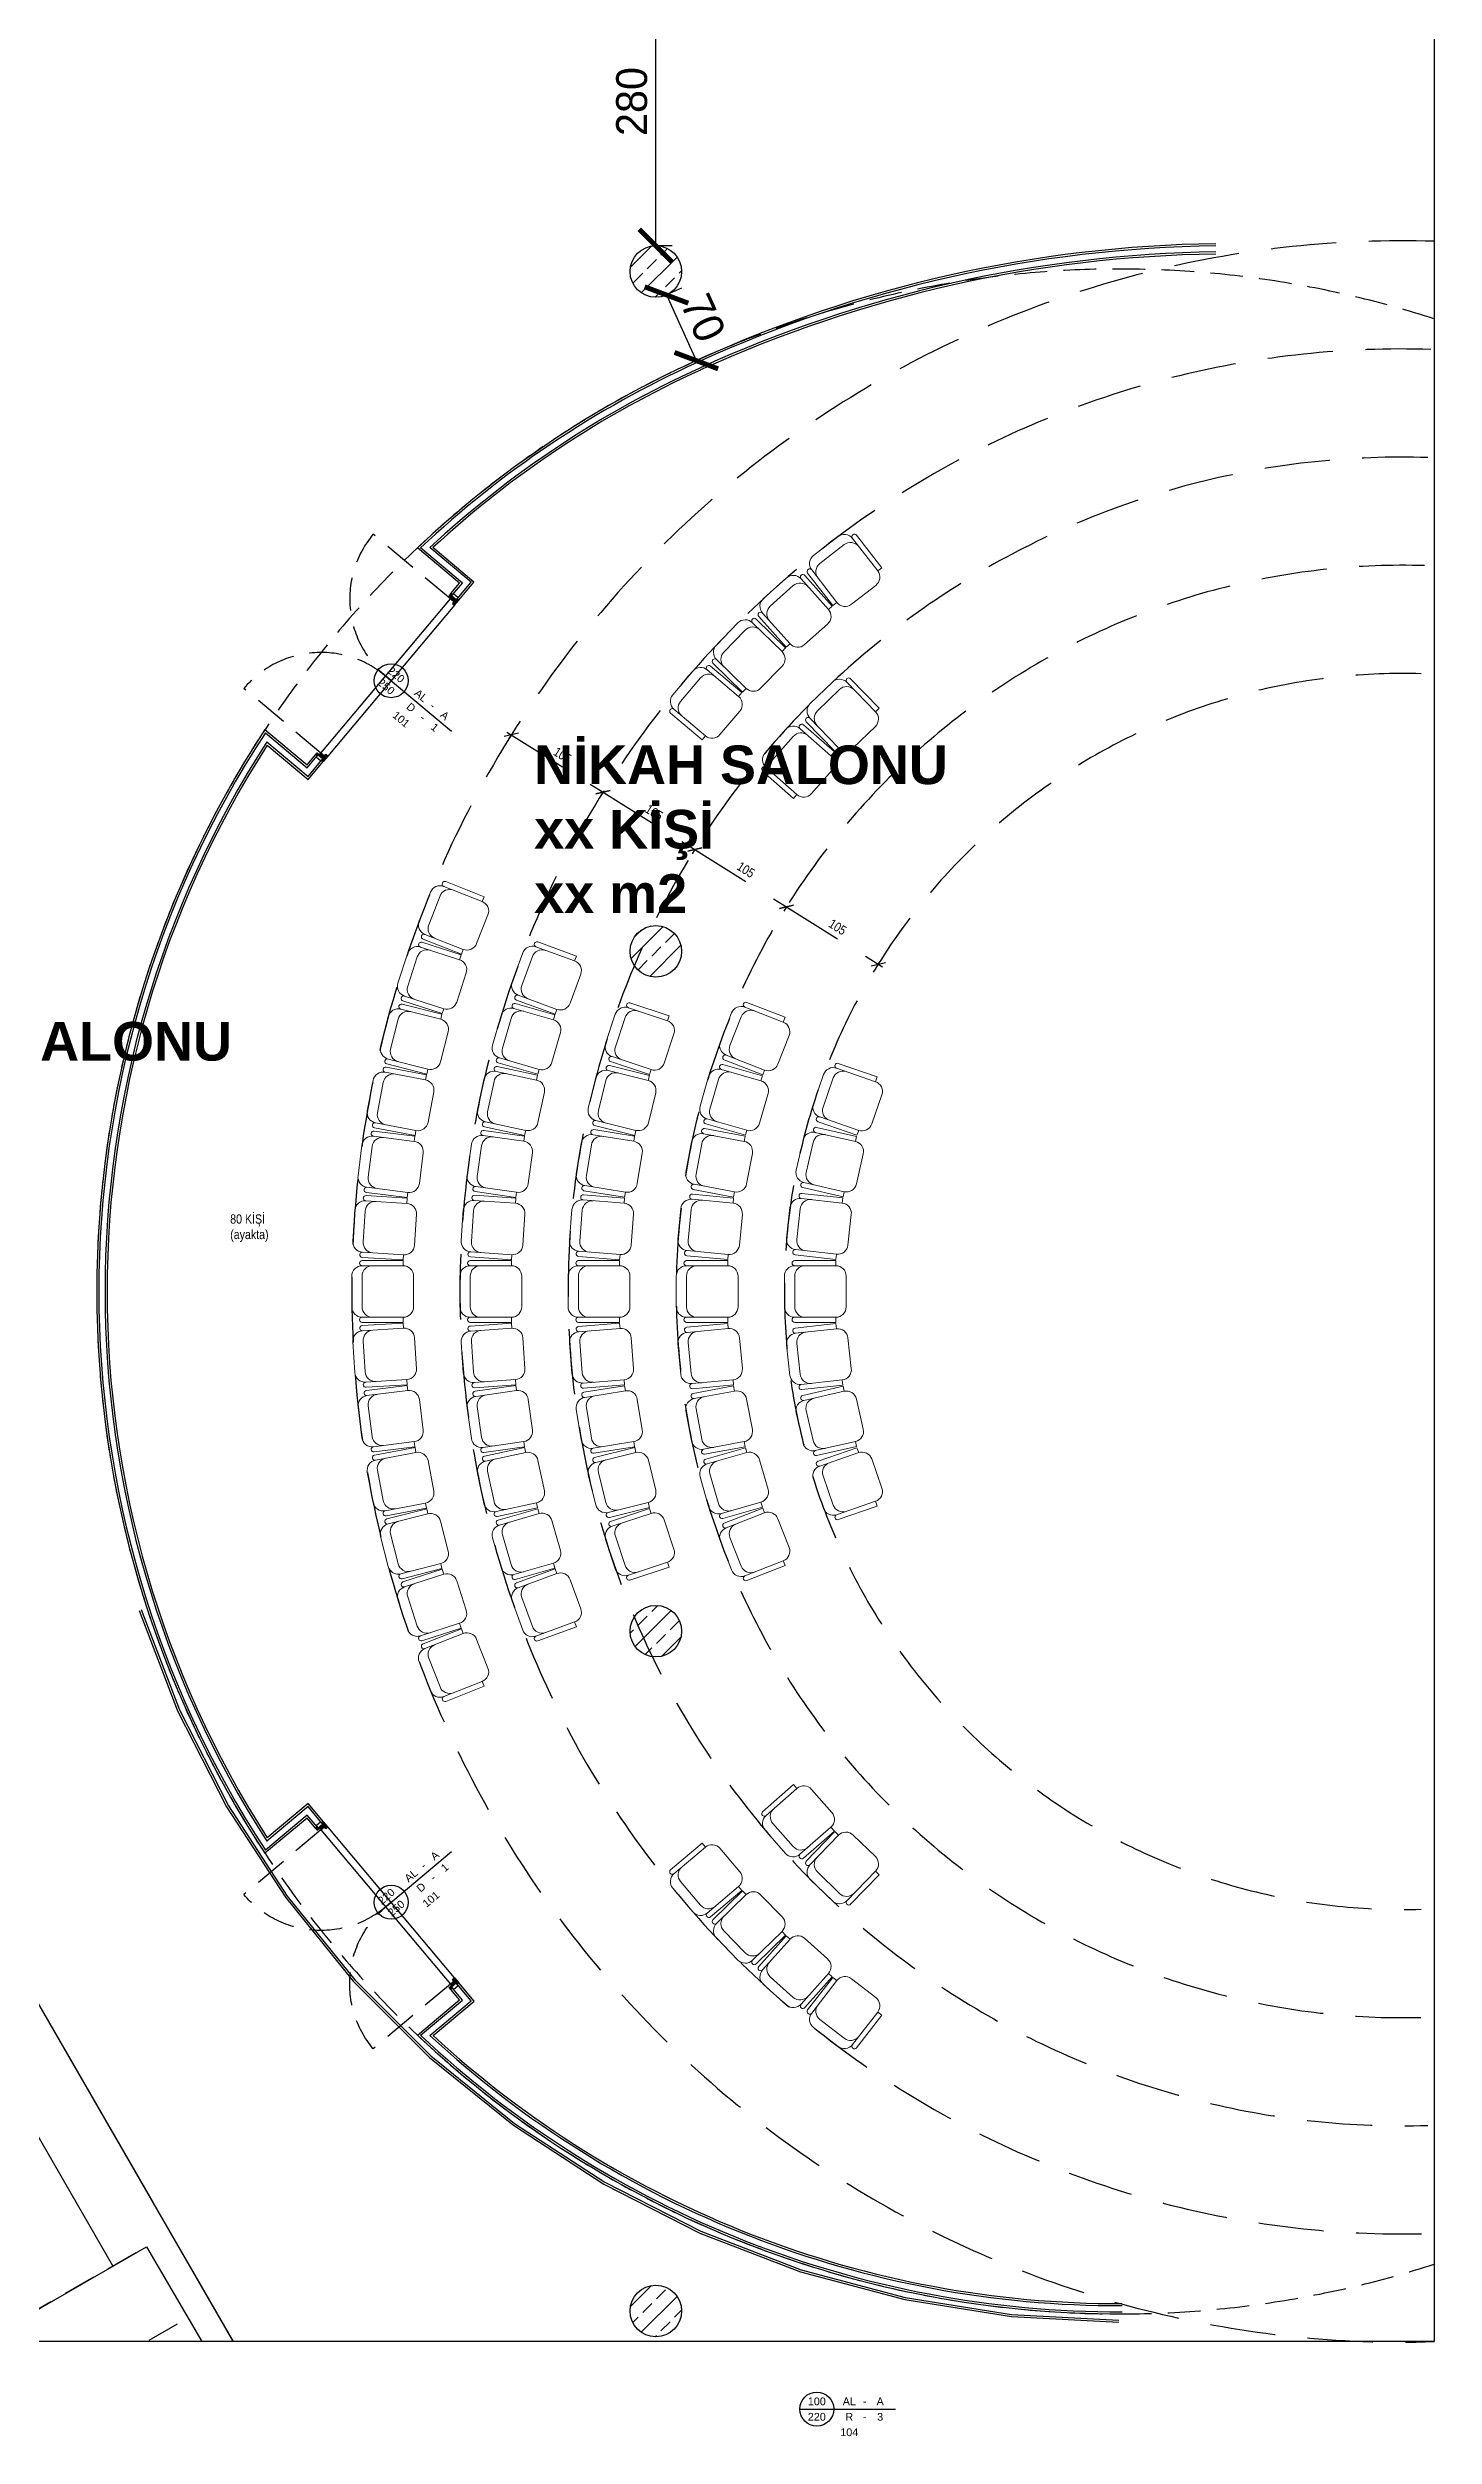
# Model space of a CAD drawing. Header units: millimetres. Extents: x 45 to 25350, y 77 to 5059.
# Drawn here: x 23954 to 25300, y 77 to 2396 of the extents above; entities that cross this region are included whole.
import ezdxf
from ezdxf.enums import TextEntityAlignment as Align

# ---------------------------------------------------------------- set-up
doc = ezdxf.new("R2010")
doc.units = ezdxf.units.MM
doc.header["$LTSCALE"] = 5
for name, pattern in [('CONTINUA', [0]), ('DASHED2', [9.524999999999999, 6.35, -3.175]), ('HIDDEN', [9.524999999999999, 6.35, -3.175])]:
    doc.linetypes.add(name, pattern=pattern)
doc.layers.get('DEFPOINTS').update_dxf_attribs({"linetype": 'CONTINUA'})
for name, color, linetype in [('A-door-tag', 223, 'Continuous'), ('a-fixture', 2, 'Continuous'), ('A-kapi', 3, 'Continuous'), ('A-tefris', 21, 'Continuous'), ('A-yazi', 2, 'Continuous'), ('a_anno_text_p2 @ 1', 2, 'Continuous'), ('a_dim_carsi', 1, 'Continuous'), ('a_p1', 1, 'Continuous'), ('a_p3', 3, 'Continuous'), ('a_p4', 4, 'Continuous'), ('a_p5', 5, 'Continuous'), ('a_p8', 8, 'Continuous'), ('a_p8_d', 8, 'DASHED2'), ('str_SNL_hatch', 1, 'Continuous'), ('str_SNL_wall_sheer', 5, 'Continuous')]:
    doc.layers.add(name, color=color, linetype=linetype)
doc.layers.add('A-door-tag-room', color=7, linetype='Continuous', plot=False)
doc.styles.add('ROMANS', font='micross.ttf')
doc.styles.add('text-100', font='ARIALN.TTF', dxfattribs={"height": 18})
doc.styles.add('text-50', font='ARIALN.TTF', dxfattribs={"height": 9})
doc.dimstyles.new('olcu-50', dxfattribs={"dimtxt": 9, "dimasz": 10, "dimexe": 5, "dimexo": 5, "dimgap": 5, "dimtad": 1, "dimdec": 1, "dimrnd": 0.5, "dimzin": 9, "dimdsep": 46, "dimtxsty": 'text-50', "dimblk": 'OBLIQUE', "dimcen": 0, "dimdle": 5, "dimadec": 0, "dimazin": 0, "dimtfac": 1, "dimtdec": 1, "dimtix": 1, "dimtmove": 1, "dimatfit": 3, "dimldrblk": 'OBLIQUE', "dimfxl": 10, "dimfxlon": 1, "dimtolj": 1, "dimtzin": 1, "dimarcsym": 0})
doc.dimstyles.new('snl-200', dxfattribs={"dimtxt": 50, "dimasz": 32, "dimexe": 0, "dimexo": 16, "dimgap": 8, "dimtad": 1, "dimtoh": 1, "dimdec": 0, "dimzin": 0, "dimdsep": 46, "dimtxsty": 'Standard', "dimblk": 'ARCHTICK', "dimcen": 32, "dimclrd": 256, "dimclre": 256, "dimclrt": 256, "dimadec": 0, "dimazin": 0, "dimtfac": 1, "dimtdec": 0, "dimtix": 1, "dimtmove": 0, "dimatfit": 0, "dimldrblk": 'ARCHTICK', "dimfxl": 1, "dimtolj": 1, "dimtzin": 0, "dimlwd": -1, "dimlwe": -1, "dimarcsym": 0})
pattern_1 = [(45, (0, 0), (-0.1767766952966369, 0.1767766952966369), [])]

# ---------------------------------------------------------------- blocks, each defined once
blk = doc.blocks.new('A$C47794B28')
at = {"layer": 'str_SNL_hatch'}
h = blk.add_hatch(dxfattribs=at)
h.set_pattern_fill('ANSI33', color=256, scale=100, style=0)
h.set_pattern_definition([(45, (-1153.641385440734, -4045.180646853264), (-17.67766952966369, 17.67766952966369), []), (45, (-1135.963715940734, -4045.180646853264), (-17.67766952966369, 17.67766952966369), [12.5, -6.25])])
edge = h.paths.add_edge_path()
edge.add_arc((0, 0), 25, 0, 360)
at = {"layer": 'str_SNL_wall_sheer'}
blk.add_circle((0, 0), 25, dxfattribs=at)
blk = doc.blocks.new('_ArchTick')
at = {"const_width": 0.15}
blk.add_lwpolyline([(-0.5, -0.5), (0.5, 0.5)], dxfattribs=at)
blk = doc.blocks.new('*D56')
at = {"layer": 'a_dim_carsi'}
for p, q in [((24560.75812785319, 2484.065922126215), (24544.77902833584, 2484.065922126215)), ((24544.77902833584, 2204.064368757526), (24544.77902833584, 2484.065922126215)), ((24560.50314044529, 2204.064368757526), (24544.77902833584, 2204.064368757526))]:
    blk.add_line(p, q, dxfattribs=at)
at = {"layer": 'DEFPOINTS', "color": 0}
for p in [(24544.75812785319, 2484.065922126215), (24544.77902833584, 2484.065922126215), (24544.50314044529, 2204.064368757526)]:
    blk.add_point(p, dxfattribs=at)
at = {"layer": 'a_dim_carsi', "xscale": 32, "yscale": 32, "zscale": 32}
for p, rotation in [((24544.77902833584, 2484.065922126215), 90), ((24544.77902833584, 2204.064368757526), 270)]:
    blk.add_blockref('_ArchTick', p, dxfattribs=dict(at, rotation=rotation))
at = {"layer": 'a_dim_carsi', "insert": (24521.46377409855, 2344.065145441874), "char_height": 30, "attachment_point": 5, "rotation": 90}
blk.add_mtext('\\A1;280', dxfattribs=at)
blk = doc.blocks.new('koltuk')
at = {"color": 0, "linetype": 'Continuous', "lineweight": 13}
for p, q in [((50.00000000000364, 29.99999999999272), (10.00000000000728, 29.99999999999636)), ((10.00000000000364, 24.99999999999636), (50.00000000000364, 24.99999999999272)), ((50.00000000000364, 24.99999999999272), (50.00000000000364, 29.99999999999272)), ((0, -15), (0, 15)), ((10.00000000000364, 14.99999999999636), (10, -15.00000000000364)), ((60.00000000000364, 14.99999999999272), (60, -15.00000000000728)), ((49.99999999999636, -25.00000000000728), (10, -25.00000000000364)), ((49.99999999999636, -30.00000000000728), (9.999999999996362, -30.00000000000364)), ((49.99999999999636, -25.00000000000728), (49.99999999999636, -30.00000000000728))]:
    blk.add_line(p, q, dxfattribs=at)
for centre, radius, start, end in [((10.00000000000364, 14.99999999999636), 9.999999999999906, 89.99995699990708, 180.0000430000929), ((10.00000000000364, 27.49999999999636), 2.5, 90, 270), ((20, 14.99999999999636), 9.999999999999906, 89.99995699990708, 180.0000430000929), ((50, 14.99999999999272), 9.999999999999906, 359.9999570001156, 90.00004299988447), ((10, -15.00010000000475), 10.00000000000282, 179.9999570001155, 270.0000429998844), ((20, -15.00010000000475), 9.999999999999906, 179.9999570001155, 270.0000429998844), ((50, -15.00010000000839), 9.999999999999906, 269.9999569999071, 4.300009291498858e-05), ((10, -27.50000000000364), 2.5, 90, 270)]:
    blk.add_arc(centre, radius, start, end, dxfattribs=at)
blk = doc.blocks.new('A$C2D4A60B7')
at = {"layer": 'A-kapi', "ltscale": 0.5}
h = blk.add_hatch(dxfattribs=at)
h.set_pattern_fill('ANSI31', color=8, scale=2)
h.set_pattern_definition(pattern_1)
h.paths.add_polyline_path([(5.999999999992724, 2.000000000003638), (3.999999999996362, 2.000000000003638), (3.999999999996362, 5.000000000003638), (1.499999999996362, 5.000000000003638), (1.499999999996362, 3.000000000003638), (2.999999999996362, 3.000000000007276), (3.000000000010914, -2.999999999996362), (1.500000000014552, -3), (1.500000000014552, -4.800000000006547), (7.999999999996362, -4.799999999995634), (7.999999999996362, -2.499999999996362), (5.999999999996362, -2.499999999996362)])
h = blk.add_hatch(dxfattribs=at)
h.set_pattern_fill('ANSI31', color=8, scale=2)
h.set_pattern_definition(pattern_1)
h.paths.add_polyline_path([(199.3999999074258, -2.499999999854481), (199.3999999074258, -4.999999999853753), (205.8999999074076, -4.999999999864666), (205.8999999074076, -2.999999999858119), (204.3999999074113, -2.999999999854481), (204.3999999074258, 3.000000000149157), (205.8999999074258, 3.000000000145519), (205.8999999074258, 5.000000000145519), (203.3999999074258, 5.000000000145519), (203.3999999074258, 2.000000000145519), (201.3999999074258, 2.000000000145519), (201.3999999074258, -2.499999999854481)])
at = {"layer": 'A-kapi', "color": 8, "linetype": 'HIDDEN'}
for p, q in [((5.999999999996362, 2), (5.999999999923512, 99.69999995371472)), ((201.3999999074222, 2), (201.399999907495, 99.69999995371472))]:
    blk.add_line(p, q, dxfattribs=at)
at = {"layer": 'A-kapi', "ltscale": 0.5}
blk.add_line((103.6999999537074, -4.999999999922874), (103.6999999537111, 2.00000000007276), dxfattribs=at)
for points in [[(7.275957614183426e-12, -3), (-7.275957614183426e-12, 3), (2.999999999996362, 3.000000000007276), (3.000000000010914, -3)], [(204.3999999074222, -3), (204.3999999074185, 3), (207.3999999074185, 3), (207.3999999074258, -3)]]:
    blk.add_lwpolyline(points, close=True, dxfattribs=at)
for points in [[(1.499999999996362, 3.000000000003638), (1.499999999996362, 5.000000000003638), (3.999999999996362, 5.000000000003638), (3.999999999996362, 2.000000000003638), (5.999999999996362, 2.000000000003638), (5.999999999996362, -2.499999999996362), (7.999999999996362, -2.499999999996362), (7.999999999996362, -4.999999999995634), (1.500000000014552, -5.000000000006548), (1.500000000014552, -3), (3.000000000010914, -2.999999999996362), (2.999999999996362, 3.000000000007276), (2.999999999996362, 3.000000000007276), (1.499999999996362, 3.000000000003638)], [(5.999999999996362, 2.000000000003638), (201.3999999074258, 2.000000000145519), (201.3999999074258, -2.499999999854481), (199.3999999074258, -2.499999999854481), (199.3999999074222, -4.999999999853753), (7.999999999996362, -4.999999999995634), (7.999999999996362, -2.499999999996362), (5.999999999996362, -2.499999999996362), (5.999999999992724, 2.000000000003638)], [(205.8999999074258, 3.000000000145519), (205.8999999074258, 5.000000000145519), (203.3999999074258, 5.000000000145519), (203.3999999074258, 2.000000000145519), (201.3999999074258, 2.000000000145519), (201.3999999074258, -2.499999999854481), (199.3999999074258, -2.499999999854481), (199.3999999074258, -4.999999999853753), (205.8999999074076, -4.999999999864666), (205.8999999074076, -2.999999999858119), (204.3999999074113, -2.999999999854481), (204.3999999074258, 3.000000000149157), (204.3999999074258, 3.000000000149157), (205.8999999074258, 3.000000000145519)]]:
    blk.add_lwpolyline(points, dxfattribs=at)
at = {"layer": 'A-kapi', "color": 8, "linetype": 'HIDDEN'}
for centre, start, end in [((5.999999999996362, 2), 0, 90), ((201.3999999074222, 2), 90, 180)]:
    blk.add_arc(centre, 97.69999995371472, start, end, dxfattribs=at)
blk = doc.blocks.new('doortag')
at = {"layer": 'A-door-tag'}
blk.add_line((-66, 0), (120, 0), dxfattribs=at)
at = {"layer": 'A-door-tag', "color": 8}
blk.add_circle((-33, 0), 33, dxfattribs=at)
at = {"layer": 'A-door-tag', "style": 'ROMANS'}
for p in [(60, 15), (60, -15)]:
    blk.add_text('-', height=15, dxfattribs=at).set_placement(p, align=Align.MIDDLE_CENTER)
for tag, p in [('EN', (-33, 15)), ('KASA', (30, 15)), ('KNT', (90, 15)), ('YUKS', (-33, -15)), ('YON', (30, -15)), ('AKS', (90, -15))]:
    blk.add_attdef(tag, text='', height=15, dxfattribs=at).set_placement(p, align=Align.MIDDLE_CENTER)
at = {"layer": 'A-door-tag-room', "style": 'ROMANS'}
blk.add_attdef('MAHAL', text='', height=15, dxfattribs=at).set_placement((30, -45), align=Align.MIDDLE_CENTER)
blk = doc.blocks.new('_Oblique')
at = {"color": 0, "linetype": 'ByBlock', "lineweight": -2}
blk.add_line((-0.5, -0.5), (0.5, 0.5), dxfattribs=at)
blk = doc.blocks.new('*D57')
at = {"layer": 'A-tefris', "color": 0, "linetype": 'HIDDEN', "lineweight": -2, "ltscale": 2}
for p, q in [((24667.40204632087, 1564.969752895413), (24764.93759407193, 1504.04507050066)), ((24671.64272231004, 1562.320853660859), (24668.99382307549, 1558.080177671683)), ((24760.69691808275, 1506.693969735214), (24758.0480188482, 1502.453293746038))]:
    blk.add_line(p, q, dxfattribs=at)
at = {"layer": 'DEFPOINTS', "color": 0, "linetype": 'HIDDEN', "ltscale": 2}
for p in [(24671.64272231009, 1562.320853660931), (24760.6969180828, 1506.693969735287), (24760.69691808275, 1506.693969735214)]:
    blk.add_point(p, dxfattribs=at)
at = {"layer": 'A-tefris', "color": 0, "linetype": 'HIDDEN', "lineweight": -2, "ltscale": 2, "xscale": 10, "yscale": 10, "zscale": 10}
for p, rotation in [((24671.64272231004, 1562.320853660859), 148.009418821859), ((24760.69691808275, 1506.693969735214), 328.009418821859)]:
    blk.add_blockref('_Oblique', p, dxfattribs=dict(at, rotation=rotation))
at = {"layer": 'A-tefris', "color": 0, "linetype": 'HIDDEN', "ltscale": 2, "insert": (24721.2531409444, 1542.645401984768), "char_height": 9, "attachment_point": 5, "rotation": 328.0094188218589, "style": 'text-50'}
blk.add_mtext('\\A1;105', dxfattribs=at)
blk = doc.blocks.new('*D58')
at = {"layer": 'A-tefris', "color": 0, "linetype": 'HIDDEN', "lineweight": -2, "ltscale": 2}
for p, q in [((24578.34784060141, 1620.596620897078), (24675.88338835248, 1559.671938502332)), ((24582.58851659059, 1617.947721662524), (24579.93961735603, 1613.707045673347)), ((24671.6427123633, 1562.320837736886), (24668.99381312875, 1558.08016174771))]:
    blk.add_line(p, q, dxfattribs=at)
at = {"layer": 'DEFPOINTS', "color": 0, "linetype": 'HIDDEN', "ltscale": 2}
for p in [(24582.58851659063, 1617.947721662596), (24671.64271236335, 1562.320837736959), (24671.6427123633, 1562.320837736886)]:
    blk.add_point(p, dxfattribs=at)
at = {"layer": 'A-tefris', "color": 0, "linetype": 'HIDDEN', "lineweight": -2, "ltscale": 2, "xscale": 10, "yscale": 10, "zscale": 10}
for p, rotation in [((24582.58851659059, 1617.947721662524), 148.0094188218623), ((24671.6427123633, 1562.320837736886), 328.0094188218623)]:
    blk.add_blockref('_Oblique', p, dxfattribs=dict(at, rotation=rotation))
at = {"layer": 'A-tefris', "color": 0, "linetype": 'HIDDEN', "ltscale": 2, "insert": (24632.19893522495, 1598.27226998644), "char_height": 9, "attachment_point": 5, "rotation": 328.00941882186225, "style": 'text-50'}
blk.add_mtext('\\A1;105', dxfattribs=at)
blk = doc.blocks.new('*D59')
at = {"layer": 'A-tefris', "color": 0, "linetype": 'HIDDEN', "lineweight": -2, "ltscale": 2}
for p, q in [((24489.29366827492, 1676.223542358246), (24586.82921602599, 1615.298859963493)), ((24493.5343442641, 1673.574643123692), (24490.88544502954, 1669.333967134516)), ((24582.58854003681, 1617.947759198047), (24579.93964080226, 1613.707083208871))]:
    blk.add_line(p, q, dxfattribs=at)
at = {"layer": 'DEFPOINTS', "color": 0, "linetype": 'HIDDEN', "ltscale": 2}
for p in [(24493.53434426415, 1673.574643123765), (24582.58854003686, 1617.94775919812), (24582.58854003681, 1617.947759198047)]:
    blk.add_point(p, dxfattribs=at)
at = {"layer": 'A-tefris', "color": 0, "linetype": 'HIDDEN', "lineweight": -2, "ltscale": 2, "xscale": 10, "yscale": 10, "zscale": 10}
for p, rotation in [((24493.5343442641, 1673.574643123692), 148.009418821859), ((24582.58854003681, 1617.947759198047), 328.009418821859)]:
    blk.add_blockref('_Oblique', p, dxfattribs=dict(at, rotation=rotation))
at = {"layer": 'A-tefris', "color": 0, "linetype": 'HIDDEN', "ltscale": 2, "insert": (24543.14476289846, 1653.899191447602), "char_height": 9, "attachment_point": 5, "rotation": 328.0094188218589, "style": 'text-50'}
blk.add_mtext('\\A1;105', dxfattribs=at)
blk = doc.blocks.new('*D60')
at = {"layer": 'A-tefris', "color": 0, "linetype": 'HIDDEN', "lineweight": -2, "ltscale": 2}
for p, q in [((24400.23943910922, 1731.85037282436), (24497.77498686028, 1670.925690429615)), ((24404.48011509839, 1729.201473589806), (24401.83121586384, 1724.96079760063)), ((24493.53431087111, 1673.574589664169), (24490.88541163655, 1669.333913674992))]:
    blk.add_line(p, q, dxfattribs=at)
at = {"layer": 'DEFPOINTS', "color": 0, "linetype": 'HIDDEN', "ltscale": 2}
for p in [(24404.48011509844, 1729.201473589879), (24493.53431087115, 1673.574589664241), (24493.53431087111, 1673.574589664169)]:
    blk.add_point(p, dxfattribs=at)
at = {"layer": 'A-tefris', "color": 0, "linetype": 'HIDDEN', "lineweight": -2, "ltscale": 2, "xscale": 10, "yscale": 10, "zscale": 10}
for p, rotation in [((24404.48011509839, 1729.201473589806), 148.0094188218623), ((24493.53431087111, 1673.574589664169), 328.0094188218623)]:
    blk.add_blockref('_Oblique', p, dxfattribs=dict(at, rotation=rotation))
at = {"layer": 'A-tefris', "color": 0, "linetype": 'HIDDEN', "ltscale": 2, "insert": (24454.09053373276, 1709.52602191372), "char_height": 9, "attachment_point": 5, "rotation": 328.00941882186225, "style": 'text-50'}
blk.add_mtext('\\A1;105', dxfattribs=at)
blk = doc.blocks.new('*D61')
at = {"layer": 'a_dim_carsi'}
for p, q in [((24569.68503408074, 2162.881671872242), (24555.11755871488, 2156.264371707905)), ((24555.11755871488, 2156.264371707905), (24584.06824693385, 2092.531666982248)), ((24598.63572229972, 2099.148967146585), (24584.06824693385, 2092.531666982248))]:
    blk.add_line(p, q, dxfattribs=at)
at = {"layer": 'DEFPOINTS', "color": 0}
for p in [(24555.11755871488, 2156.264371707905), (24584.06824693385, 2092.531666982248), (24584.06824693385, 2092.531666982248)]:
    blk.add_point(p, dxfattribs=at)
at = {"layer": 'a_dim_carsi', "xscale": 32, "yscale": 32, "zscale": 32}
for p, rotation in [((24555.11755871488, 2156.264371707905), 114.4300034137062), ((24584.06824693385, 2092.531666982248), 294.4300034137062)]:
    blk.add_blockref('_ArchTick', p, dxfattribs=dict(at, rotation=rotation))
at = {"layer": 'a_dim_carsi', "insert": (24590.82067730878, 2134.040771576073), "char_height": 30, "attachment_point": 5, "rotation": 294.43000341370623}
blk.add_mtext('\\A1;70', dxfattribs=at)

msp = doc.modelspace()

# ---------------------------------------------------------------- linework, layer by layer
at = {"ltscale": 0.5}
msp.add_lwpolyline([(19427.59985320326, 5058.130101107387), (25300.48712769375, 5058.130101107387), (25300.48712769375, 169.2944887084452), (19427.59985320326, 169.2944887084452)], close=True, dxfattribs=at)
at = {"layer": 'a-fixture'}
msp.add_line((24079.13334822991, 187.9122350563887), (24079.12907183357, 187.9196419910625), dxfattribs=at)
at = {"layer": 'A-tefris', "color": 252, "linetype": 'HIDDEN', "ltscale": 2}
for radius in [1020, 915, 810, 705, 600]:
    msp.add_arc((25269.57803678376, 1188.826061588421), radius, 88.26349842317738, 271.7365015759885, dxfattribs=at)
at = {"layer": 'a_p1', "ltscale": 0.5}
for p, q in [((24368.19414830221, 1877.600462434253), (24328.34724545383, 1911.035983917955)), ((24353.53859080139, 1860.134649131109), (24368.19414830221, 1877.600462434253)), ((24167.54145198701, 1719.355162237076), (24207.36868842738, 1685.936142829149)), ((24207.36868842738, 1685.936142829149), (24222.15280345015, 1703.555165020866)), ((24207.36868842757, 691.7159803478428), (24167.54145198702, 658.2969609397626)), ((24222.15280345016, 674.0969581563552), (24207.36868842757, 691.7159803478428)), ((24368.32270582478, 499.8984518543914), (24353.5385908018, 517.5174740463592)), ((24328.49546938391, 466.4794324460456), (24368.32270582478, 499.8984518543914))]:
    msp.add_line(p, q, dxfattribs=at)
for points in [[(24043.1159194319, 879.2370451936661), (24080.49865152091, 781.8516986202087), (24128.04647878548, 688.5338333168186), (24185.08820713287, 600.6972743592344), (24250.99887545056, 519.3043774683977), (24325.05635266375, 445.24690025521), (24406.44924955456, 379.3362319375412), (24494.28580851215, 322.2945035901432), (24587.60367381555, 274.7466763255691), (24685.38043540448, 237.2136940893472), (24786.54483061789, 210.1067760891312), (24889.98848117179, 193.7229113910219), (24994.15934913381, 188.2635475351492)], [(24044.98308028489, 879.9537810927579), (24082.3282498371, 782.6662882731655), (24129.78090656604, 689.5352056628146), (24186.70846162409, 601.8744581532958), (24252.48720480517, 520.6444752385362), (24326.39645043388, 446.7352296098218), (24407.62643334863, 380.956486428757), (24495.28718085814, 324.028931370711), (24588.41826346851, 276.576274641757), (24685.9993175497, 239.1184174791454), (24786.96122465308, 212.0657560044895), (24890.19782499677, 195.7146848380473), (24994.2640210463, 190.2608066046562)]]:
    msp.add_lwpolyline(points, dxfattribs=at)
for centre, radius, start, end in [((25105.92669712151, 950.8502863949363), 1245.297819966248, 90.79899575415999, 114.564969640632), ((24994.57803678376, 1188.826061588421), 982.5734777752391, 114.4300034137888, 132.6912001303033), ((24994.57803678376, 1188.826061588421), 982.5734777752391, 147.3205579547652, 212.6794420452348), ((24994.57803678376, 1188.826061588421), 982.5734777752391, 227.3205579493865, 270.1616713318446)]:
    msp.add_arc(centre, radius, start, end, dxfattribs=at)
at = {"layer": 'a_p3', "ltscale": 0.5}
for p, q in [((24354.10582777418, 1876.367894099924), (24313.26382633042, 1910.638402447996)), ((24345.87814637019, 1866.562525227957), (24354.10582777418, 1876.367894099924)), ((24165.3120056032, 1734.279962768789), (24206.13612009306, 1700.024463357208)), ((24206.13612009306, 1700.024463357208), (24214.49235901896, 1709.983041117732)), ((24206.13612009326, 677.6276598197949), (24165.31200560321, 643.3721604080495)), ((24214.49235901897, 667.6690820594888), (24206.13612009324, 677.6276598198021)), ((24354.23438529672, 501.1310201887247), (24345.87814637061, 511.0895979494965)), ((24313.41027080719, 466.8755207774013), (24354.23438529673, 501.1310201887247))]:
    msp.add_line(p, q, dxfattribs=at)
for centre, radius, start, end in [((25105.92669712151, 950.8502863949363), 1255.297819966248, 90.79899575415999, 114.564969640632), ((24994.57803678376, 1188.826061588421), 992.5734777752391, 114.4300034137888, 133.3467436105958), ((24994.57803678376, 1188.826061588421), 992.5734777752391, 146.6648797028609, 213.3351202971391), ((24994.57803678376, 1188.826061588421), 992.5734777752391, 226.6648796973456, 270.1616713318446)]:
    msp.add_arc(centre, radius, start, end, dxfattribs=at)
at = {"layer": 'a_p4'}
msp.add_lwpolyline([(24134.46435693485, 169.2944887084452), (23809.39233878288, 732.3310638720579), (23771.02555725716, 710.1435930751907), (23315.10507070772, 1499.82103999034)], dxfattribs=at)
at = {"layer": 'a_p5'}
for p, q in [((23809.38660429012, 732.2513443306818), (24056.75107763775, 304.3163436790239)), ((24134.61965183985, 169.2944887084452), (24056.75107763776, 304.3163436790167))]:
    msp.add_line(p, q, dxfattribs=at)
for points in [[(24017.73097628196, 242.7476208473383), (23753.69931468871, 700.0638735338182), (23771.0198227644, 710.0638735338182)], [(23890.65141733455, 169.2944887084452), (24050.13738707581, 261.4788187984816), (24103.93379218007, 169.2944887084452)]]:
    msp.add_lwpolyline(points, dxfattribs=at)
at = {"layer": 'a_p8', "ltscale": 0.5}
for p, q in [((24356.92349187978, 1876.614407766793), (24316.27255605672, 1910.724593022999)), ((24365.3764841966, 1877.353948767388), (24325.32255232937, 1910.963188224458)), ((24347.41023525643, 1865.276950008589), (24356.92349187978, 1876.614407766793)), ((24352.00650191515, 1861.420224350477), (24365.3764841966, 1877.353948767388)), ((24165.74993731812, 1731.301679849658), (24206.38263375992, 1697.206799251595)), ((24167.08754991019, 1722.346845880999), (24207.12217476051, 1688.753806934758)), ((24206.38263375992, 1697.206799251595), (24216.02444790519, 1708.697465898357)), ((24207.12217476051, 1688.753806934758), (24220.62071456391, 1704.840740240237)), ((24206.38263376012, 680.4453239254001), (24165.74993731812, 646.3504433271812)), ((24207.12217476071, 688.8983162422339), (24167.08754991019, 655.3052772958365)), ((24216.02444790521, 668.9546572788643), (24206.38263376012, 680.4453239254001)), ((24220.62071456392, 672.8113829369834), (24207.12217476071, 688.8983162422339)), ((24357.05204940233, 500.8845065218522), (24347.41023525685, 512.3751731688683)), ((24365.50504171916, 500.1449655212566), (24352.00650191556, 516.2318988269838)), ((24316.41935296069, 466.7896259239208), (24357.05204940233, 500.8845065218522)), ((24325.4704168685, 466.5519265747355), (24365.50504171917, 500.1449655212566))]:
    msp.add_line(p, q, dxfattribs=at)
for centre, radius, start, end in [((25105.92669712151, 950.8502863949363), 1253.297819966248, 90.79899575415999, 114.564969640632), ((25105.92669712151, 950.8502863949363), 1247.297819966248, 90.79899575415999, 114.564969640632), ((24994.57803678376, 1188.826061588421), 990.5734777752391, 114.4300034137888, 133.2167660751023), ((24994.57803678376, 1188.826061588421), 984.5734777752391, 114.4300034137888, 132.8234487670287), ((24994.57803678376, 1188.826061588421), 990.5734777752391, 146.7948838220763, 213.2051161779237), ((24994.57803678376, 1188.826061588421), 984.5734777752391, 147.1882819888379, 212.8117180111621), ((24994.57803678376, 1188.826061588421), 990.5734777752391, 226.794883816591, 270.1616713318446), ((24994.57803678376, 1188.826061588421), 984.5734777752391, 227.1882819832747, 270.1616713318446)]:
    msp.add_arc(centre, radius, start, end, dxfattribs=at)
at = {"layer": 'a_p8_d'}
for p, q in [((24040.03203599056, 255.6378346565546), (23797.23806727773, 115.3007291920187)), ((24080.12913683869, 186.1876287142297), (24050.90270743181, 169.2944887084452))]:
    msp.add_line(p, q, dxfattribs=at)
msp.add_arc((24994.57803678376, 1188.826061588421), 992.5734777752391, 72.04933712224499, 287.950662877755, dxfattribs=at)

# ---------------------------------------------------------------- block references
at = {"layer": 'A-door-tag', "xscale": 0.4999999999989247, "yscale": 0.5, "zscale": 0.5}
for p, rotation in [((24300.52506881487, 1771.205650968157), 319.9999999999436), ((24300.52506881498, 606.4464722091873), 40.00000000005639)]:
    msp.add_blockref('doortag', p, dxfattribs=dict(at, rotation=rotation)).add_auto_attribs({'AKS': '1', 'MAHAL': '101', 'YON': 'D', 'KNT': 'A', 'KASA': 'AL', 'YUKS': '250', 'EN': '220'})
at = {"layer": 'A-door-tag', "xscale": 0.5, "yscale": 0.5, "zscale": 0.5}
msp.add_blockref('doortag', (24717.57799703664, 103.8260610461077), dxfattribs=at).add_auto_attribs({'AKS': '3', 'MAHAL': '104', 'YON': 'R', 'KNT': 'A', 'KASA': 'AL', 'YUKS': '220', 'EN': '100'})
at = {"layer": 'A-kapi', "ltscale": 3, "rotation": 49.99999999981162}
msp.add_blockref('A$C2D4A60B7', (24217.35839981054, 1705.620036412496), dxfattribs=at)
at = {"layer": 'A-kapi', "ltscale": 3, "xscale": -1, "rotation": 130.0000000001884}
msp.add_blockref('A$C2D4A60B7', (24217.35839982003, 672.0320867726043), dxfattribs=at)
at = {"layer": 'A-tefris'}
for p, rotation in [((24709.78525590678, 1912.605753537995), 307.7194347946362), ((24660.40334974568, 1871.564079185621), 311.7410167334984), ((24660.71802882809, 1723.04464111619), 318.7360300328602), ((24320.48307684012, 1562.481995583432), 338.5105840881498), ((24298.99468791854, 1502.462734995228), 342.0921534068006), ((24410.35021400299, 1503.3933017128), 339.8920903055504), ((24251.57022428376, 1252.544926055431), 356.4184306813419), ((24356.83103770712, 1252.997049399026), 355.9784180610784), ((24462.17003678376, 1253.574200835807), 355.415114448084), ((24567.62833424185, 1254.336481380371), 354.6682364703102), ((24673.28174048747, 1255.389768090776), 353.6305229266302), ((24257.53900480134, 1061.637234468741), 7.163138637315249), ((24363.57894536648, 1060.800101912108), 8.043163877652917), ((24469.92944798377, 1059.74417118483), 9.169771103881287), ((24576.75283139743, 1058.372105031391), 10.66352705943146), ((24684.34712686154, 1056.520422738089), 12.73895414695157), ((24267.46106278758, 998.6641031719994), 10.7447079559773), ((24374.78852906849, 997.5756056865359), 12.06474581654329), ((24482.80661015207, 996.2365441271979), 13.75465665579262), ((24591.87257100089, 994.5574288963182), 15.99529058912614), ((24702.6375861976, 992.4118933388747), 19.10843122043866), ((24281.29764020348, 936.433792025324), 14.32627727456503), ((24390.40458618494, 935.2929399609422), 16.08632775552934), ((24500.7191094508, 933.9614899813243), 18.33954220760686), ((24612.8567170146, 932.4238225952652), 21.32705411878266), ((24570.86776041085, 598.0393406042642), 40.21581938874652), ((24705.36966353969, 607.6471635184791), 45.84885551902433), ((24614.02138048597, 550.4919246475258), 44.23740132759643)]:
    msp.add_blockref('koltuk', p, dxfattribs=dict(at, rotation=rotation))
at = {"layer": 'A-tefris', "xscale": -1}
for p, rotation in [((24614.02138048597, 1827.160198529317), 135.7625986724035), ((24570.86776041085, 1779.612782572578), 139.7841806112535), ((24705.36966353969, 1770.004959658371), 134.1511444809757), ((24281.29764020348, 1441.218331151518), 165.6737227254342), ((24390.40458618494, 1442.3591832159), 163.9136722444707), ((24500.7191094508, 1443.690633195525), 161.6604577923931), ((24612.8567170146, 1445.228300581585), 158.6729458812173), ((24267.46106278758, 1378.988020004843), 169.2552920440226), ((24374.78852906849, 1380.076517490307), 167.9352541834567), ((24482.80661015207, 1381.415579049645), 166.2453433442073), ((24591.87257100089, 1383.094694280524), 164.0047094108739), ((24702.6375861976, 1385.240229837975), 160.8915687795613), ((24257.53900480134, 1316.014888708102), 172.8368613626847), ((24363.57894536648, 1316.852021264735), 171.956836122347), ((24469.92944798377, 1317.907951992013), 170.8302288961188), ((24576.75283139743, 1319.280018145459), 169.3364729405686), ((24684.34712686154, 1321.13170043876), 167.2610458530484), ((24251.57022428376, 1125.107197121419), 183.581569318658), ((24356.83103770712, 1124.655073777824), 184.0215819389216), ((24462.17003678376, 1124.077922341043), 184.584885551916), ((24567.62833424185, 1123.315641796471), 185.3317635296898), ((24673.28174048747, 1122.262355086074), 186.3694770733698), ((24298.99468791854, 875.1893881816143), 197.9078465931993), ((24410.35021400299, 874.2588214640421), 200.1079096944489), ((24320.48307684012, 815.1701275934104), 201.4894159118501), ((24660.71802882809, 654.607482060652), 221.2639699671398), ((24660.40334974568, 506.0880439912219), 228.2589832665014), ((24709.78525590678, 465.0463696388472), 232.2805652053637)]:
    msp.add_blockref('koltuk', p, dxfattribs=dict(at, rotation=rotation))
at = {"layer": 'A-tefris'}
for p in [(24249.57803678376, 1188.826061588429), (24354.57803678376, 1188.826061588429), (24459.57803678376, 1188.826061588429), (24564.57803678376, 1188.826061588429), (24669.57803678376, 1188.826061588421)]:
    msp.add_blockref('koltuk', p, dxfattribs=at)
at = {"layer": 'a_p5', "ltscale": 2}
for p in [(24544.7780272081, 2179.026051967068), (24544.77802720811, 1519.026051965455), (24544.77802720149, 859.0260519686819), (24544.78089444005, 199.0658143095682)]:
    msp.add_blockref('A$C47794B28', p, dxfattribs=at)

# ---------------------------------------------------------------- texts
at = {"layer": 'A-yazi', "style": 'text-100'}
for s, p in [('80 KİŞİ', (24131.55163026857, 1254.708494875719)), ('(ayakta)', (24131.55163026857, 1239.708494875719))]:
    msp.add_text(s, height=9, rotation=359.9674692029553, dxfattribs=at).set_placement(p)
at = {"layer": 'a_anno_text_p2 @ 1', "char_height": 37.5, "width": 1151.786247307436, "attachment_point": 1}
for s, insert in [('{\\f@Arial Unicode MS|b1|i0|c162|p34;NİKAH SALONU\\Pxx KİŞİ\\Pxx m2}', (24426.64955962481, 1718.897805703746)), ('{\\f@Arial Unicode MS|b1|i0|c162|p34;BEKLEME SALONU\\PFUAYE\\P120 m2}', (23641.43615637871, 1450.475288482922))]:
    msp.add_mtext(s, dxfattribs=dict(at, insert=insert))

# ---------------------------------------------------------------- dimensions: what is measured, and where the dimension line sits
at = {"layer": 'A-tefris', "color": 252, "linetype": 'HIDDEN', "ltscale": 2}
for p1, p2, distance, picture, middle in [((24404.48011509844, 1729.201473589878), (24493.53431087115, 1673.57458966424), -8.136945931861522e-11, '*D60', (24454.09053373276, 1709.52602191372)), ((24493.53434426415, 1673.574643123764), (24582.58854003686, 1617.94775919812), -8.888794885326853e-11, '*D59', (24543.14476289846, 1653.899191447602)), ((24582.58851659064, 1617.947721662597), (24671.64271236335, 1562.320837736959), -8.887928699896866e-11, '*D58', (24632.19893522495, 1598.27226998644)), ((24671.64272231009, 1562.320853660931), (24760.6969180828, 1506.693969735287), -8.695635534379155e-11, '*D57', (24721.2531409444, 1542.645401984768))]:
    dim = msp.add_aligned_dim(p1=p1, p2=p2, distance=distance, dimstyle='olcu-50', dxfattribs=at)
    dim.commit()
    dim.dimension.update_dxf_attribs({"geometry": picture, "text_midpoint": middle})
at = {"layer": 'a_dim_carsi'}
dim = msp.add_linear_dim(base=(24544.77902833584, 2484.065922126215), p1=(24544.50314044529, 2204.064368757527), p2=(24544.75812785319, 2484.065922126216), angle=90, dimstyle='snl-200', override={"dimtxt": 30}, dxfattribs=at)
dim.commit()
dim.dimension.update_dxf_attribs({"geometry": '*D56', "text_midpoint": (24521.46377409855, 2344.065145441874)})
dim = msp.add_aligned_dim(p1=(24555.11755871488, 2156.264371707905), p2=(24584.06824693385, 2092.531666982248), distance=0, dimstyle='snl-200', override={"dimtxt": 30}, dxfattribs=at)
dim.commit()
dim.dimension.update_dxf_attribs({"geometry": '*D61', "text_midpoint": (24590.82067730878, 2134.040771576073)})

doc.saveas('drawing.dxf')
